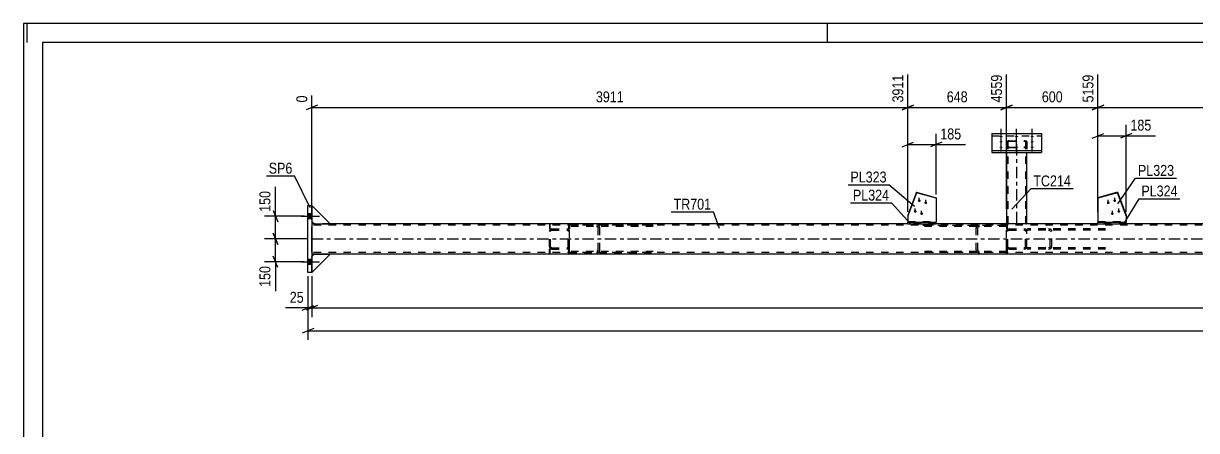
# Model space of a CAD drawing. Header units: millimetres. Extents: x -75 to 766, y -443 to 151.
# Drawn here: x -75.3 to 232.6, y 44.3 to 151.3 of the extents above; entities that cross this region are included whole.
import ezdxf

# ---------------------------------------------------------------- set-up
doc = ezdxf.new("R2010")
doc.units = ezdxf.units.MM
doc.linetypes.add('DXK_LINE_DOT2', pattern=[3.9198, 1.9599, -1.9599])
doc.linetypes.add('DXK_LINE_DOT3', pattern=[5.9187, 2.979, -0.9799, 0.9799, -0.9799])
doc.styles.add('Arial Narrow', font='ARIALN.TTF', dxfattribs={"height": 0.2})

# ---------------------------------------------------------------- blocks, each defined once
blk = doc.blocks.new('Unknown-761549991-1163')
at = {"color": 5, "linetype": 'Continuous'}
for p, q in [((765.73, 151.27), (-75.27, 151.27)), ((-75.27, 151.27), (-75.27, -442.73)), ((-74.27, 146.27), (-74.27, 151.27)), ((135.73, 146.27), (135.73, 151.27)), ((760.73, 146.27), (-70.27, 146.27)), ((-70.27, 146.27), (-70.27, -437.73))]:
    blk.add_line(p, q, dxfattribs=at)
blk = doc.blocks.new('Part-761549991-2992 - 2859')
at = {"color": 7, "linetype": 'DXK_LINE_DOT2'}
for p, q in [((68.05, 91.03), (68.05, 98.23)), ((90.04, 98.23), (68.05, 98.23)), ((90.04, 97.91), (68.05, 97.91)), ((75.45, 98.19), (75.11, 98.23)), ((75.11, 97.91), (75.28, 97.89)), ((75.52, 97.72), (75.55, 97.59)), ((75.55, 91.67), (75.55, 97.59)), ((75.93, 97.83), (75.93, 97.84)), ((75.99, 97.59), (75.93, 97.83)), ((75.99, 91.67), (75.99, 97.59)), ((90.04, 91.35), (68.05, 91.35)), ((68.05, 91.03), (90.04, 91.03)), ((75.28, 91.38), (75.11, 91.35)), ((75.11, 91.03), (75.45, 91.08)), ((75.55, 91.67), (75.52, 91.55)), ((75.93, 91.43), (75.99, 91.67))]:
    blk.add_line(p, q, dxfattribs=at)
for centre, radius, start, end in [((75.18, 97.5), 0.401, 32.4105, 75.4453), ((75.25, 97.41), 0.802, 32.4105, 75.4453), ((75.18, 91.77), 0.401, 284.5547, 327.5895), ((75.25, 91.86), 0.802, 284.5547, 327.5895)]:
    blk.add_arc(centre, radius, start, end, dxfattribs=at)
blk = doc.blocks.new('Part-761549991-2993 - 2859')
at = {"color": 7, "linetype": 'DXK_LINE_DOT2'}
for p, q in [((160.77, 98.23), (182.77, 98.23)), ((182.77, 97.91), (160.77, 97.91)), ((174.89, 97.83), (174.82, 97.59)), ((174.82, 91.67), (174.82, 97.59)), ((174.89, 97.84), (174.89, 97.83)), ((175.26, 97.59), (175.3, 97.72)), ((175.26, 91.67), (175.26, 97.59)), ((175.7, 98.23), (175.37, 98.19)), ((175.53, 97.89), (175.7, 97.91)), ((182.77, 91.03), (182.77, 98.23)), ((182.77, 91.35), (160.77, 91.35)), ((182.77, 91.03), (160.77, 91.03)), ((174.82, 91.67), (174.89, 91.43)), ((175.3, 91.55), (175.26, 91.67)), ((175.37, 91.08), (175.7, 91.03)), ((175.7, 91.35), (175.53, 91.38))]:
    blk.add_line(p, q, dxfattribs=at)
for centre, radius, start, end in [((175.57, 97.41), 0.802, 104.5547, 147.5896), ((175.63, 97.5), 0.401, 104.5547, 147.5896), ((175.57, 91.86), 0.802, 212.4104, 255.4453), ((175.63, 91.77), 0.401, 212.4104, 255.4453)]:
    blk.add_arc(centre, radius, start, end, dxfattribs=at)
blk = doc.blocks.new('Bolt-761549991-2865 - 2859')
at = {"linetype": 'Continuous'}
for points in [[(159.85, 105.03), (159.93, 105.03), (160, 105.01), (160.07, 104.97), (160.12, 104.92), (160.17, 104.87), (160.2, 104.8), (160.21, 104.73), (160.21, 104.66), (160.2, 104.59), (160.17, 104.53), (160.12, 104.47), (160.07, 104.42), (160, 104.39), (159.93, 104.37), (159.85, 104.36), (159.78, 104.37), (159.71, 104.39), (159.64, 104.42), (159.59, 104.47), (159.54, 104.53), (159.51, 104.59), (159.5, 104.66), (159.5, 104.73), (159.51, 104.8), (159.54, 104.87), (159.59, 104.92), (159.64, 104.97), (159.71, 105.01), (159.78, 105.03)], [(158.78, 102.2), (158.86, 102.19), (158.93, 102.17), (159, 102.14), (159.05, 102.09), (159.1, 102.03), (159.13, 101.97), (159.14, 101.9), (159.14, 101.83), (159.13, 101.76), (159.1, 101.69), (159.05, 101.64), (159, 101.59), (158.93, 101.55), (158.86, 101.53), (158.78, 101.52), (158.71, 101.53), (158.64, 101.55), (158.57, 101.59), (158.52, 101.64), (158.47, 101.69), (158.44, 101.76), (158.43, 101.83), (158.43, 101.9), (158.44, 101.97), (158.47, 102.03), (158.52, 102.09), (158.57, 102.14), (158.64, 102.17), (158.71, 102.19)], [(160.48, 101.64), (160.56, 101.63), (160.63, 101.61), (160.69, 101.57), (160.75, 101.52), (160.79, 101.47), (160.82, 101.4), (160.84, 101.33), (160.84, 101.26), (160.82, 101.19), (160.79, 101.13), (160.75, 101.07), (160.69, 101.02), (160.63, 100.99), (160.56, 100.97), (160.48, 100.96), (160.41, 100.97), (160.33, 100.99), (160.27, 101.02), (160.21, 101.07), (160.17, 101.13), (160.14, 101.19), (160.12, 101.26), (160.12, 101.33), (160.14, 101.4), (160.17, 101.47), (160.21, 101.52), (160.27, 101.57), (160.33, 101.61), (160.41, 101.63)], [(161.55, 104.47), (161.63, 104.46), (161.7, 104.44), (161.76, 104.4), (161.82, 104.36), (161.86, 104.3), (161.89, 104.24), (161.91, 104.17), (161.91, 104.1), (161.89, 104.03), (161.86, 103.96), (161.82, 103.9), (161.76, 103.86), (161.7, 103.82), (161.63, 103.8), (161.55, 103.79), (161.48, 103.8), (161.4, 103.82), (161.34, 103.86), (161.28, 103.9), (161.24, 103.96), (161.21, 104.03), (161.19, 104.1), (161.19, 104.17), (161.21, 104.24), (161.24, 104.3), (161.28, 104.36), (161.34, 104.4), (161.4, 104.44), (161.48, 104.46)]]:
    blk.add_hatch(color=1, dxfattribs=at).paths.add_polyline_path(points)
at = {"color": 1, "linetype": 'Continuous'}
for p, q in [((159.85, 104.42), (159.85, 105.45)), ((161.55, 103.86), (161.55, 104.88)), ((158.78, 101.59), (158.78, 102.61)), ((160.48, 101.02), (160.48, 102.05))]:
    blk.add_line(p, q, dxfattribs=at)
blk = doc.blocks.new('Bolt-761549991-2866 - 2859')
at = {"linetype": 'Continuous'}
for points in [[(211.16, 105.03), (211.24, 105.03), (211.31, 105.01), (211.38, 104.97), (211.43, 104.92), (211.48, 104.87), (211.51, 104.8), (211.52, 104.73), (211.52, 104.66), (211.51, 104.59), (211.48, 104.53), (211.43, 104.47), (211.38, 104.42), (211.31, 104.39), (211.24, 104.37), (211.16, 104.36), (211.09, 104.37), (211.02, 104.39), (210.95, 104.42), (210.9, 104.47), (210.85, 104.53), (210.82, 104.59), (210.81, 104.66), (210.81, 104.73), (210.82, 104.8), (210.85, 104.87), (210.9, 104.92), (210.95, 104.97), (211.02, 105.01), (211.09, 105.03)], [(209.47, 104.47), (209.54, 104.46), (209.61, 104.44), (209.68, 104.4), (209.74, 104.36), (209.78, 104.3), (209.81, 104.24), (209.83, 104.17), (209.83, 104.1), (209.81, 104.03), (209.78, 103.96), (209.74, 103.9), (209.68, 103.86), (209.61, 103.82), (209.54, 103.8), (209.47, 103.79), (209.39, 103.8), (209.32, 103.82), (209.26, 103.86), (209.2, 103.9), (209.16, 103.96), (209.13, 104.03), (209.11, 104.1), (209.11, 104.17), (209.13, 104.24), (209.16, 104.3), (209.2, 104.36), (209.26, 104.4), (209.32, 104.44), (209.39, 104.46)], [(210.54, 101.64), (210.61, 101.63), (210.68, 101.61), (210.75, 101.57), (210.8, 101.52), (210.85, 101.47), (210.88, 101.4), (210.9, 101.33), (210.9, 101.26), (210.88, 101.19), (210.85, 101.13), (210.8, 101.07), (210.75, 101.02), (210.68, 100.99), (210.61, 100.97), (210.54, 100.96), (210.46, 100.97), (210.39, 100.99), (210.33, 101.02), (210.27, 101.07), (210.23, 101.13), (210.19, 101.19), (210.18, 101.26), (210.18, 101.33), (210.19, 101.4), (210.23, 101.47), (210.27, 101.52), (210.33, 101.57), (210.39, 101.61), (210.46, 101.63)], [(212.23, 102.2), (212.31, 102.19), (212.38, 102.17), (212.45, 102.14), (212.5, 102.09), (212.55, 102.03), (212.58, 101.97), (212.59, 101.9), (212.59, 101.83), (212.58, 101.76), (212.55, 101.69), (212.5, 101.64), (212.45, 101.59), (212.38, 101.55), (212.31, 101.53), (212.23, 101.52), (212.16, 101.53), (212.09, 101.55), (212.02, 101.59), (211.97, 101.64), (211.92, 101.69), (211.89, 101.76), (211.88, 101.83), (211.88, 101.9), (211.89, 101.97), (211.92, 102.03), (211.97, 102.09), (212.02, 102.14), (212.09, 102.17), (212.16, 102.19)]]:
    blk.add_hatch(color=1, dxfattribs=at).paths.add_polyline_path(points)
at = {"color": 1, "linetype": 'Continuous'}
for p, q in [((209.47, 103.86), (209.47, 104.88)), ((211.16, 104.42), (211.16, 105.45)), ((210.54, 101.02), (210.54, 102.05)), ((212.23, 101.59), (212.23, 102.61))]:
    blk.add_line(p, q, dxfattribs=at)
blk = doc.blocks.new('Part-761549991-2995 - 2859')
at = {"color": 7, "linetype": 'DXK_LINE_DOT2'}
for p, q in [((188.31, 97.27), (188.05, 97.24)), ((188.05, 92.03), (188.05, 97.24)), ((188.05, 96.89), (188.14, 96.93)), ((188.14, 96.93), (188.31, 96.95)), ((208.73, 97.27), (188.31, 97.27)), ((208.73, 96.95), (188.31, 96.95)), ((194.13, 97.23), (193.8, 97.27)), ((193.8, 96.95), (193.96, 96.93)), ((194.2, 96.76), (194.24, 96.63)), ((194.24, 92.63), (194.24, 96.63)), ((194.67, 96.63), (194.61, 96.88)), ((194.67, 92.63), (194.67, 96.63)), ((188.14, 92.34), (188.05, 92.38)), ((194.24, 92.63), (194.2, 92.51)), ((194.61, 92.39), (194.67, 92.63)), ((188.05, 92.03), (188.31, 91.99)), ((188.31, 92.31), (188.14, 92.34)), ((208.73, 92.31), (188.31, 92.31)), ((208.73, 91.99), (188.31, 91.99)), ((193.96, 92.34), (193.8, 92.31)), ((193.8, 91.99), (194.13, 92.04))]:
    blk.add_line(p, q, dxfattribs=at)
for centre, radius, start, end in [((193.86, 96.54), 0.401, 32.4104, 75.4453), ((193.93, 96.45), 0.802, 32.4104, 75.4453), ((193.86, 92.73), 0.401, 284.5547, 327.5896), ((193.93, 92.82), 0.802, 284.5547, 327.5896)]:
    blk.add_arc(centre, radius, start, end, dxfattribs=at)
blk = doc.blocks.new('Part-761549991-2935 - 2859')
at = {"color": 2, "linetype": 'Continuous'}
for p, q in [((1.01, 98.63), (0.41, 98.63)), ((156.86, 98.63), (5.21, 98.63)), ((182.78, 98.63), (164.26, 98.63)), ((206.76, 98.63), (188.04, 98.63)), ((396.7, 98.63), (214.15, 98.63)), ((0.41, 91.43), (0.41, 97.83)), ((708.41, 90.63), (0.41, 90.63))]:
    blk.add_line(p, q, dxfattribs=at)
at = {"color": 7, "linetype": 'DXK_LINE_DOT2'}
for p, q in [((0.41, 98.63), (0.41, 97.83)), ((0.41, 98.63), (0.41, 98.4)), ((5.21, 98.63), (1.01, 98.63)), ((164.26, 98.63), (156.86, 98.63)), ((188.04, 98.63), (182.78, 98.63)), ((214.15, 98.63), (206.76, 98.63)), ((708.41, 98.23), (0.41, 98.23)), ((0.41, 91.13), (0.41, 91.43)), ((0.41, 91.43), (0.41, 90.63)), ((708.41, 91.03), (0.41, 91.03))]:
    blk.add_line(p, q, dxfattribs=at)
at = {"color": 7, "linetype": 'DXK_LINE_DOT3'}
blk.add_line((0.41, 94.63), (708.41, 94.63), dxfattribs=at)
blk = doc.blocks.new('Bolt-761549991-2874 - 2859')
at = {"linetype": 'Continuous'}
for points in [[(0.41, 99.97), (0.41, 101.29), (-0.59, 101.29), (-0.59, 99.97)], [(0.41, 99.97), (0.41, 101.29), (-0.59, 101.29), (-0.59, 99.97)], [(0.41, 87.97), (0.41, 89.29), (-0.59, 89.29), (-0.59, 87.97)], [(0.41, 87.97), (0.41, 89.29), (-0.59, 89.29), (-0.59, 87.97)]]:
    blk.add_hatch(color=1, dxfattribs=at).paths.add_polyline_path(points)
at = {"color": 1, "linetype": 'Continuous'}
for p, q in [((-2.35, 100.63), (2.41, 100.63)), ((-2.35, 100.63), (2.41, 100.63)), ((-0.59, 101.29), (0.41, 101.29)), ((-0.59, 101.29), (0.41, 101.29)), ((-0.59, 99.97), (0.41, 99.97)), ((-0.59, 99.97), (0.41, 99.97)), ((-0.59, 89.29), (0.41, 89.29)), ((-0.59, 89.29), (0.41, 89.29)), ((-2.35, 88.63), (2.41, 88.63)), ((-2.35, 88.63), (2.41, 88.63)), ((-0.59, 87.97), (0.41, 87.97)), ((-0.59, 87.97), (0.41, 87.97))]:
    blk.add_line(p, q, dxfattribs=at)
blk = doc.blocks.new('Bolt-761549991-2877 - 2859')
at = {"linetype": 'Continuous'}
for points in [[(181.31, 121.39), (181.22, 121.39), (181.13, 121.4), (181.05, 121.41), (180.98, 121.44), (180.93, 121.46), (180.89, 121.49), (180.87, 121.52), (180.87, 121.55), (180.89, 121.58), (180.93, 121.61), (180.98, 121.64), (181.05, 121.66), (181.13, 121.67), (181.22, 121.68), (181.31, 121.69), (181.4, 121.68), (181.49, 121.67), (181.57, 121.66), (181.63, 121.64), (181.69, 121.61), (181.73, 121.58), (181.75, 121.55), (181.75, 121.52), (181.73, 121.49), (181.69, 121.46), (181.63, 121.44), (181.57, 121.41), (181.49, 121.4), (181.4, 121.39)], [(181.31, 119.98), (181.22, 119.99), (181.13, 120), (181.05, 120.01), (180.98, 120.03), (180.93, 120.06), (180.89, 120.09), (180.87, 120.12), (180.87, 120.15), (180.89, 120.18), (180.93, 120.21), (180.98, 120.23), (181.05, 120.26), (181.13, 120.27), (181.22, 120.28), (181.31, 120.28), (181.4, 120.28), (181.49, 120.27), (181.57, 120.26), (181.63, 120.23), (181.69, 120.21), (181.73, 120.18), (181.75, 120.15), (181.75, 120.12), (181.73, 120.09), (181.69, 120.06), (181.63, 120.03), (181.57, 120.01), (181.49, 120), (181.4, 119.99)], [(185.41, 121.39), (185.32, 121.39), (185.23, 121.4), (185.15, 121.41), (185.08, 121.44), (185.03, 121.46), (184.99, 121.49), (184.97, 121.52), (184.97, 121.55), (184.99, 121.58), (185.03, 121.61), (185.08, 121.64), (185.15, 121.66), (185.23, 121.67), (185.32, 121.68), (185.41, 121.69), (185.5, 121.68), (185.59, 121.67), (185.67, 121.66), (185.73, 121.64), (185.79, 121.61), (185.83, 121.58), (185.85, 121.55), (185.85, 121.52), (185.83, 121.49), (185.79, 121.46), (185.73, 121.44), (185.67, 121.41), (185.59, 121.4), (185.5, 121.39)], [(189.51, 121.39), (189.42, 121.39), (189.33, 121.4), (189.25, 121.41), (189.18, 121.44), (189.13, 121.46), (189.09, 121.49), (189.07, 121.52), (189.07, 121.55), (189.09, 121.58), (189.13, 121.61), (189.18, 121.64), (189.25, 121.66), (189.33, 121.67), (189.42, 121.68), (189.51, 121.69), (189.6, 121.68), (189.69, 121.67), (189.77, 121.66), (189.83, 121.64), (189.89, 121.61), (189.93, 121.58), (189.95, 121.55), (189.95, 121.52), (189.93, 121.49), (189.89, 121.46), (189.83, 121.44), (189.77, 121.41), (189.69, 121.4), (189.6, 121.39)], [(189.51, 119.98), (189.42, 119.99), (189.33, 120), (189.25, 120.01), (189.18, 120.03), (189.13, 120.06), (189.09, 120.09), (189.07, 120.12), (189.07, 120.15), (189.09, 120.18), (189.13, 120.21), (189.18, 120.23), (189.25, 120.26), (189.33, 120.27), (189.42, 120.28), (189.51, 120.28), (189.6, 120.28), (189.69, 120.27), (189.77, 120.26), (189.83, 120.23), (189.89, 120.21), (189.93, 120.18), (189.95, 120.15), (189.95, 120.12), (189.93, 120.09), (189.89, 120.06), (189.83, 120.03), (189.77, 120.01), (189.69, 120), (189.6, 119.99)], [(181.31, 118.58), (181.22, 118.58), (181.13, 118.59), (181.05, 118.61), (180.98, 118.63), (180.93, 118.66), (180.89, 118.69), (180.87, 118.72), (180.87, 118.75), (180.89, 118.78), (180.93, 118.81), (180.98, 118.83), (181.05, 118.85), (181.13, 118.87), (181.22, 118.88), (181.31, 118.88), (181.4, 118.88), (181.49, 118.87), (181.57, 118.85), (181.63, 118.83), (181.69, 118.81), (181.73, 118.78), (181.75, 118.75), (181.75, 118.72), (181.73, 118.69), (181.69, 118.66), (181.63, 118.63), (181.57, 118.61), (181.49, 118.59), (181.4, 118.58)], [(185.41, 118.58), (185.32, 118.58), (185.23, 118.59), (185.15, 118.61), (185.08, 118.63), (185.03, 118.66), (184.99, 118.69), (184.97, 118.72), (184.97, 118.75), (184.99, 118.78), (185.03, 118.81), (185.08, 118.83), (185.15, 118.85), (185.23, 118.87), (185.32, 118.88), (185.41, 118.88), (185.5, 118.88), (185.59, 118.87), (185.67, 118.85), (185.73, 118.83), (185.79, 118.81), (185.83, 118.78), (185.85, 118.75), (185.85, 118.72), (185.83, 118.69), (185.79, 118.66), (185.73, 118.63), (185.67, 118.61), (185.59, 118.59), (185.5, 118.58)], [(189.51, 118.58), (189.42, 118.58), (189.33, 118.59), (189.25, 118.61), (189.18, 118.63), (189.13, 118.66), (189.09, 118.69), (189.07, 118.72), (189.07, 118.75), (189.09, 118.78), (189.13, 118.81), (189.18, 118.83), (189.25, 118.85), (189.33, 118.87), (189.42, 118.88), (189.51, 118.88), (189.6, 118.88), (189.69, 118.87), (189.77, 118.85), (189.83, 118.83), (189.89, 118.81), (189.93, 118.78), (189.95, 118.75), (189.95, 118.72), (189.93, 118.69), (189.89, 118.66), (189.83, 118.63), (189.77, 118.61), (189.69, 118.59), (189.6, 118.58)]]:
    blk.add_hatch(color=1, dxfattribs=at).paths.add_polyline_path(points)
at = {"color": 1, "linetype": 'Continuous'}
for p, q in [((181.31, 120.45), (181.31, 123.57)), ((185.41, 120.45), (185.41, 123.57)), ((189.51, 120.45), (189.51, 123.57)), ((181.31, 119.04), (181.31, 122.16)), ((181.31, 117.64), (181.31, 120.76)), ((185.41, 117.64), (185.41, 120.76)), ((189.51, 119.04), (189.51, 122.16)), ((189.51, 117.64), (189.51, 120.76))]:
    blk.add_line(p, q, dxfattribs=at)
blk = doc.blocks.new('Part-761549991-2942 - 2859')
at = {"color": 2, "linetype": 'Continuous'}
for p, q in [((1.01, 90.6), (0.41, 90)), ((5.21, 90.6), (0.41, 85.8)), ((1.01, 90.6), (5.21, 90.6)), ((0.41, 85.8), (0.41, 85.83))]:
    blk.add_line(p, q, dxfattribs=at)
at = {"color": 7, "linetype": 'DXK_LINE_DOT2'}
blk.add_line((0.41, 90), (0.41, 85.83), dxfattribs=at)
blk = doc.blocks.new('Part-761549991-2963 - 2859')
at = {"color": 7, "linetype": 'DXK_LINE_DOT2'}
for p, q in [((182.82, 120.3), (182.77, 120.22)), ((182.77, 120.22), (182.77, 117.31)), ((182.96, 120.37), (182.82, 120.3)), ((183.16, 120.42), (182.96, 120.37)), ((183.09, 120.22), (183.11, 120.26)), ((183.09, 120.22), (183.09, 98.63)), ((183.11, 120.26), (183.18, 120.29)), ((183.41, 120.44), (183.16, 120.42)), ((183.18, 120.29), (183.29, 120.32)), ((183.29, 120.32), (183.41, 120.33)), ((183.41, 120.44), (187.41, 120.44)), ((183.41, 120.33), (187.41, 120.33)), ((187.65, 120.42), (187.41, 120.44)), ((187.41, 120.33), (187.53, 120.32)), ((187.53, 120.32), (187.63, 120.29)), ((187.63, 120.29), (187.7, 120.26)), ((187.86, 120.37), (187.65, 120.42)), ((187.7, 120.26), (187.73, 120.22)), ((187.73, 120.22), (187.73, 98.63)), ((188, 120.3), (187.86, 120.37)), ((188.05, 120.22), (188, 120.3)), ((188.05, 120.22), (188.05, 117.31)), ((182.77, 118.85), (182.82, 118.76)), ((182.82, 118.76), (182.96, 118.69)), ((182.96, 118.69), (183.16, 118.65)), ((183.11, 118.81), (183.09, 118.85)), ((183.18, 118.77), (183.11, 118.81)), ((183.16, 118.65), (183.41, 118.63)), ((183.29, 118.75), (183.18, 118.77)), ((183.41, 118.74), (183.29, 118.75)), ((183.41, 118.74), (187.41, 118.74)), ((183.41, 118.63), (187.41, 118.63)), ((187.53, 118.75), (187.41, 118.74)), ((187.41, 118.63), (187.65, 118.65)), ((187.63, 118.77), (187.53, 118.75)), ((187.7, 118.81), (187.63, 118.77)), ((187.65, 118.65), (187.86, 118.69)), ((187.73, 118.85), (187.7, 118.81)), ((187.86, 118.69), (188, 118.76)), ((188, 118.76), (188.05, 118.85)), ((182.78, 98.63), (182.77, 98.63)), ((182.77, 98.63), (182.78, 98.63)), ((187.7, 98.63), (187.73, 98.63)), ((188.04, 98.63), (188.05, 98.63)), ((188.05, 98.63), (188.04, 98.63))]:
    blk.add_line(p, q, dxfattribs=at)
at = {"color": 2, "linetype": 'Continuous'}
for p, q in [((182.77, 117.31), (182.77, 98.63)), ((188.05, 98.63), (188.05, 117.31)), ((188, 98.63), (182.78, 98.63)), ((188.04, 98.63), (188, 98.63))]:
    blk.add_line(p, q, dxfattribs=at)
at = {"color": 7, "linetype": 'DXK_LINE_DOT3'}
blk.add_line((185.41, 119.53), (185.41, 98.63), dxfattribs=at)
blk = doc.blocks.new('Part-761549991-2906 - 2859')
at = {"color": 7, "linetype": 'DXK_LINE_DOT2'}
for p, q in [((68.05, 91.99), (67.81, 91.99)), ((67.81, 91.99), (67.81, 90.79)), ((67.81, 91.99), (67.81, 90.79)), ((68.05, 90.79), (67.81, 90.79)), ((68.05, 90.79), (68.05, 91.99)), ((68.05, 90.79), (68.05, 91.99))]:
    blk.add_line(p, q, dxfattribs=at)
blk = doc.blocks.new('Part-761549991-2907 - 2859')
at = {"color": 7, "linetype": 'DXK_LINE_DOT2'}
for p, q in [((68.05, 98.47), (67.81, 98.47)), ((67.81, 98.47), (67.81, 97.27)), ((67.81, 98.47), (67.81, 97.27)), ((67.81, 97.27), (68.05, 97.27)), ((68.05, 98.47), (68.05, 97.27)), ((68.05, 97.27), (68.05, 98.47))]:
    blk.add_line(p, q, dxfattribs=at)
blk = doc.blocks.new('Part-761549991-2910 - 2859')
at = {"color": 2, "linetype": 'Continuous'}
for p, q in [((206.76, 98.63), (206.76, 99.03)), ((206.76, 99.03), (214.15, 99.03)), ((206.76, 98.63), (214.15, 98.63)), ((214.15, 98.63), (214.15, 99.03))]:
    blk.add_line(p, q, dxfattribs=at)
blk = doc.blocks.new('Part-761549991-2923 - 2859')
at = {"color": 2, "linetype": 'Continuous'}
for p, q in [((5.21, 98.63), (0.41, 103.43)), ((0.41, 99.23), (1.01, 98.63)), ((1.01, 98.63), (5.21, 98.63))]:
    blk.add_line(p, q, dxfattribs=at)
at = {"color": 7, "linetype": 'DXK_LINE_DOT2'}
blk.add_line((0.41, 103.43), (0.41, 99.23), dxfattribs=at)
blk = doc.blocks.new('Part-761549991-2926 - 2859')
at = {"color": 7, "linetype": 'DXK_LINE_DOT2'}
for p, q in [((5.21, 98.63), (0.41, 103.43)), ((0.41, 103.43), (0.41, 99.23)), ((0.41, 99.23), (1.01, 98.63)), ((1.01, 98.63), (5.21, 98.63))]:
    blk.add_line(p, q, dxfattribs=at)
blk = doc.blocks.new('Part-761549991-2939 - 2859')
at = {"color": 7, "linetype": 'DXK_LINE_DOT2'}
for p, q in [((0.41, 90), (1.01, 90.6)), ((5.21, 90.6), (0.41, 85.8)), ((0.41, 85.8), (0.41, 90)), ((1.01, 90.6), (5.21, 90.6))]:
    blk.add_line(p, q, dxfattribs=at)
blk = doc.blocks.new('Part-761549991-3009 - 2859')
at = {"color": 2, "linetype": 'Continuous'}
for p, q in [((178.91, 122.36), (191.91, 122.36)), ((178.91, 122.36), (178.91, 117.31)), ((191.91, 122.36), (191.91, 117.31)), ((178.91, 117.91), (191.91, 117.91)), ((178.91, 117.31), (191.91, 117.31))]:
    blk.add_line(p, q, dxfattribs=at)
at = {"color": 7, "linetype": 'DXK_LINE_DOT2'}
blk.add_line((178.91, 121.76), (191.91, 121.76), dxfattribs=at)
blk = doc.blocks.new('Part-761549991-2945 - 2859')
at = {"color": 7, "linetype": 'DXK_LINE_DOT2'}
for p, q in [((0.41, 90), (1.01, 90.6)), ((5.21, 90.6), (0.41, 85.8)), ((0.41, 85.8), (0.41, 90)), ((1.01, 90.6), (5.21, 90.6))]:
    blk.add_line(p, q, dxfattribs=at)
blk = doc.blocks.new('Part-761549991-2948 - 2859')
at = {"color": 7, "linetype": 'DXK_LINE_DOT2'}
for p, q in [((5.21, 98.63), (0.41, 103.43)), ((0.41, 103.43), (0.41, 99.23)), ((0.41, 99.23), (1.01, 98.63)), ((1.01, 98.63), (5.21, 98.63))]:
    blk.add_line(p, q, dxfattribs=at)
blk = doc.blocks.new('Part-761549991-2975 - 2859')
at = {"color": 2, "linetype": 'Continuous'}
for p, q in [((-0.59, 85.83), (-0.59, 103.43)), ((-0.59, 103.43), (0.41, 103.43)), ((0.41, 103.43), (0.41, 85.83)), ((0.41, 85.83), (-0.59, 85.83))]:
    blk.add_line(p, q, dxfattribs=at)
at = {"color": 7, "linetype": 'DXK_LINE_DOT2'}
for p, q in [((-0.59, 103.43), (0.41, 103.43)), ((0.41, 85.83), (-0.59, 85.83))]:
    blk.add_line(p, q, dxfattribs=at)
blk = doc.blocks.new('Part-761549991-2982 - 2859')
at = {"color": 7, "linetype": 'DXK_LINE_DOT2'}
for p, q in [((62.82, 96.88), (62.77, 96.63)), ((62.77, 92.63), (62.77, 96.63)), ((63.09, 96.63), (63.11, 96.76)), ((63.09, 92.63), (63.09, 96.63)), ((63.41, 97.27), (63.16, 97.23)), ((63.29, 96.93), (63.41, 96.95)), ((63.41, 97.27), (67.41, 97.27)), ((63.41, 96.95), (67.41, 96.95)), ((67.65, 97.23), (67.41, 97.27)), ((67.41, 96.95), (67.53, 96.93)), ((67.7, 96.76), (67.73, 96.63)), ((67.73, 92.63), (67.73, 96.63)), ((68.05, 96.63), (68, 96.88)), ((68.05, 92.63), (68.05, 96.63)), ((62.77, 92.63), (62.82, 92.39)), ((63.11, 92.51), (63.09, 92.63)), ((67.73, 92.63), (67.7, 92.51)), ((68, 92.39), (68.05, 92.63)), ((63.16, 92.04), (63.41, 91.99)), ((63.41, 92.31), (63.29, 92.34)), ((63.41, 92.31), (67.41, 92.31)), ((63.41, 91.99), (67.41, 91.99)), ((67.53, 92.34), (67.41, 92.31)), ((67.41, 91.99), (67.65, 92.04))]:
    blk.add_line(p, q, dxfattribs=at)
for centre, radius, start, end in [((63.41, 96.63), 0.64, 112.5, 157.5), ((63.41, 96.63), 0.32, 112.5, 157.5), ((67.41, 96.63), 0.32, 22.5, 67.5), ((67.41, 96.63), 0.64, 22.5, 67.5), ((63.41, 92.63), 0.64, 202.5, 247.5), ((63.41, 92.63), 0.32, 202.5, 247.5), ((67.41, 92.63), 0.32, 292.5, 337.5), ((67.41, 92.63), 0.64, 292.5, 337.5)]:
    blk.add_arc(centre, radius, start, end, dxfattribs=at)
blk = doc.blocks.new('Part-761549991-3010 - 2859')
at = {"color": 7, "linetype": 'DXK_LINE_DOT2'}
for p, q in [((182.82, 96.88), (182.77, 96.63)), ((182.77, 92.63), (182.77, 96.63)), ((183.09, 96.63), (183.11, 96.76)), ((183.09, 92.63), (183.09, 96.63)), ((183.41, 97.27), (183.16, 97.23)), ((183.29, 96.93), (183.41, 96.95)), ((183.41, 97.27), (187.41, 97.27)), ((183.41, 96.95), (187.41, 96.95)), ((187.65, 97.23), (187.41, 97.27)), ((187.41, 96.95), (187.53, 96.93)), ((187.7, 96.76), (187.73, 96.63)), ((187.73, 92.63), (187.73, 96.63)), ((188.05, 96.63), (188, 96.88)), ((188.05, 92.63), (188.05, 96.63)), ((182.77, 92.63), (182.82, 92.39)), ((183.11, 92.51), (183.09, 92.63)), ((187.73, 92.63), (187.7, 92.51)), ((188, 92.39), (188.05, 92.63)), ((183.16, 92.04), (183.41, 91.99)), ((183.41, 92.31), (183.29, 92.34)), ((183.41, 92.31), (187.41, 92.31)), ((183.41, 91.99), (187.41, 91.99)), ((187.53, 92.34), (187.41, 92.31)), ((187.41, 91.99), (187.65, 92.04))]:
    blk.add_line(p, q, dxfattribs=at)
for centre, radius, start, end in [((183.41, 96.63), 0.64, 112.5, 157.5), ((183.41, 96.63), 0.32, 112.5, 157.5), ((187.41, 96.63), 0.32, 22.5, 67.5), ((187.41, 96.63), 0.64, 22.5, 67.5), ((183.41, 92.63), 0.64, 202.5, 247.5), ((183.41, 92.63), 0.32, 202.5, 247.5), ((187.41, 92.63), 0.32, 292.5, 337.5), ((187.41, 92.63), 0.64, 292.5, 337.5)]:
    blk.add_arc(centre, radius, start, end, dxfattribs=at)
blk = doc.blocks.new('Part-761549991-3017 - 2859')
at = {"color": 2, "linetype": 'Continuous'}
for p, q in [((159.14, 106.89), (156.86, 100.87)), ((159.14, 106.73), (156.86, 100.71)), ((159.14, 106.73), (159.14, 106.89)), ((159.14, 106.89), (164.26, 105.48)), ((164.26, 105.32), (159.14, 106.73)), ((164.26, 105.48), (164.26, 99.03)), ((156.86, 100.87), (156.86, 99.03))]:
    blk.add_line(p, q, dxfattribs=at)
at = {"color": 7, "linetype": 'DXK_LINE_DOT2'}
for p, q in [((156.86, 99.18), (164.26, 99.18)), ((156.86, 99.03), (156.86, 99.01)), ((156.86, 99.01), (156.86, 99.03)), ((156.86, 99.01), (164.26, 99.01)), ((164.26, 99.01), (164.26, 99.03)), ((164.26, 99.03), (164.26, 99.01))]:
    blk.add_line(p, q, dxfattribs=at)
blk = doc.blocks.new('Part-761549991-3020 - 2859')
at = {"color": 2, "linetype": 'Continuous'}
for p, q in [((156.86, 98.63), (156.86, 99.03)), ((156.86, 99.03), (164.26, 99.03)), ((156.86, 98.63), (164.26, 98.63)), ((164.26, 98.63), (164.26, 99.03))]:
    blk.add_line(p, q, dxfattribs=at)
blk = doc.blocks.new('Part-761549991-3037 - 2859')
at = {"color": 2, "linetype": 'Continuous'}
for p, q in [((211.88, 106.89), (206.76, 105.48)), ((211.88, 106.73), (206.76, 105.32)), ((206.76, 105.48), (206.76, 99.03)), ((211.88, 106.73), (211.88, 106.89)), ((211.88, 106.89), (214.15, 100.87)), ((214.15, 100.71), (211.88, 106.73)), ((214.15, 100.87), (214.15, 99.03))]:
    blk.add_line(p, q, dxfattribs=at)
at = {"color": 7, "linetype": 'DXK_LINE_DOT2'}
for p, q in [((206.76, 99.18), (214.15, 99.18)), ((206.76, 99.03), (206.76, 99.01)), ((206.76, 99.01), (206.76, 99.03)), ((206.76, 99.01), (214.15, 99.01)), ((214.15, 99.01), (214.15, 99.03)), ((214.15, 99.03), (214.15, 99.01))]:
    blk.add_line(p, q, dxfattribs=at)
blk = doc.blocks.new('Part-761549991-3040 - 2859')
at = {"color": 7, "linetype": 'DXK_LINE_DOT2'}
for p, q in [((63.01, 98.47), (62.77, 98.47)), ((62.77, 98.47), (62.77, 97.27)), ((62.77, 98.47), (62.77, 97.27)), ((62.77, 97.27), (63.01, 97.27)), ((63.01, 97.27), (63.01, 98.47)), ((63.01, 97.27), (63.01, 98.47))]:
    blk.add_line(p, q, dxfattribs=at)
blk = doc.blocks.new('Part-761549991-3041 - 2859')
at = {"color": 7, "linetype": 'DXK_LINE_DOT2'}
for p, q in [((63.01, 91.99), (62.77, 91.99)), ((62.77, 90.79), (62.77, 91.99)), ((62.77, 91.99), (62.77, 90.79)), ((62.77, 90.79), (63.01, 90.79)), ((63.01, 90.79), (63.01, 91.99)), ((63.01, 90.79), (63.01, 91.99))]:
    blk.add_line(p, q, dxfattribs=at)
blk = doc.blocks.new('Part-761549991-3052 - 2859')
at = {"color": 7, "linetype": 'DXK_LINE_DOT2'}
for p, q in [((183.01, 98.47), (182.77, 98.47)), ((182.77, 98.47), (182.77, 97.27)), ((182.77, 98.47), (182.77, 97.27)), ((182.77, 97.27), (183.01, 97.27)), ((183.01, 97.27), (183.01, 98.47)), ((183.01, 97.27), (183.01, 98.47))]:
    blk.add_line(p, q, dxfattribs=at)
blk = doc.blocks.new('Part-761549991-6334 - 2859')
at = {"color": 7, "linetype": 'DXK_LINE_DOT2'}
for p, q in [((183.01, 91.99), (182.77, 91.99)), ((182.77, 90.79), (182.77, 91.99)), ((182.77, 91.99), (182.77, 90.79)), ((182.77, 90.79), (183.01, 90.79)), ((183.01, 90.79), (183.01, 91.99)), ((183.01, 90.79), (183.01, 91.99))]:
    blk.add_line(p, q, dxfattribs=at)
blk = doc.blocks.new('StraightDimension-761549991-12167 - 2859')
at = {"color": 7, "linetype": 'Continuous'}
for p, q in [((156.86, 101.79), (156.86, 137.81)), ((182.77, 102.53), (182.77, 137.81)), ((158.36, 129.8), (155.36, 128.6)), ((181.27, 128.6), (184.27, 129.8)), ((156.86, 129.2), (182.77, 129.2))]:
    blk.add_line(p, q, dxfattribs=at)
at = {"color": 0, "linetype": 'Continuous'}
blk.add_wipeout([(182.17, 138.41), (177.97, 138.41), (177.97, 129.9), (182.17, 129.9)], dxfattribs=at)
at = {"color": 0}
blk.add_wipeout([(173.16, 129.95), (173.16, 134.15), (166.47, 134.15), (166.47, 129.95)], dxfattribs=at)
at = {"color": 3, "linetype": 'Continuous', "style": 'Arial Narrow'}
blk.add_text('4559', height=2.863, rotation=90.0002, dxfattribs=at).set_placement((181.57, 130.5))
at = {"color": 3, "style": 'Arial Narrow'}
blk.add_text('648', height=2.863, dxfattribs=at).set_placement((167.07, 130.55))
blk = doc.blocks.new('StraightDimension-761549991-3193 - 2859')
at = {"color": 7, "linetype": 'Continuous'}
for p, q in [((-9.72, 96.13), (-8.52, 93.13)), ((-0.59, 94.63), (-11.97, 94.63)), ((-9.12, 88.63), (-9.12, 94.63)), ((-8.52, 87.13), (-9.72, 90.13)), ((-1.59, 88.63), (-11.97, 88.63))]:
    blk.add_line(p, q, dxfattribs=at)
at = {"color": 0}
blk.add_wipeout([(-9.87, 88.11), (-14.07, 88.11), (-14.07, 81.43), (-9.87, 81.43)], dxfattribs=at)
at = {"color": 7, "linetype": 'Continuous'}
blk.add_line((-9.12, 88.63), (-9.12, 80.9), dxfattribs=at)
blk.add_line((-9.12, 88.63), (-9.12, 80.9), dxfattribs=at)
at = {"color": 3, "style": 'Arial Narrow'}
blk.add_text('150', height=2.863, rotation=90.0002, dxfattribs=at).set_placement((-10.47, 82.03))
blk = doc.blocks.new('StraightDimension-761549991-3181 - 2859')
at = {"color": 7, "linetype": 'Continuous'}
for p, q in [((-9.72, 102.13), (-8.52, 99.13)), ((-1.59, 100.63), (-11.97, 100.63)), ((-9.12, 94.63), (-9.12, 100.63)), ((-8.52, 93.13), (-9.72, 96.13)), ((-0.59, 94.63), (-11.97, 94.63))]:
    blk.add_line(p, q, dxfattribs=at)
at = {"color": 0}
blk.add_wipeout([(-9.87, 107.84), (-14.07, 107.84), (-14.07, 101.16), (-9.87, 101.16)], dxfattribs=at)
at = {"color": 7, "linetype": 'Continuous'}
blk.add_line((-9.12, 100.63), (-9.12, 108.37), dxfattribs=at)
blk.add_line((-9.12, 100.63), (-9.12, 108.37), dxfattribs=at)
at = {"color": 3, "style": 'Arial Narrow'}
blk.add_text('150', height=2.863, rotation=90.0002, dxfattribs=at).set_placement((-10.47, 101.76))
blk = doc.blocks.new('StraightDimension-761549991-3206 - 2859')
at = {"color": 7, "linetype": 'Continuous'}
for p, q in [((-0.59, 84.83), (-0.59, 68.1)), ((0.91, 71.1), (-2.09, 69.9)), ((-0.59, 70.5), (709.41, 70.5))]:
    blk.add_line(p, q, dxfattribs=at)
blk = doc.blocks.new('StraightDimension-761549991-11757 - 2859')
at = {"color": 7, "linetype": 'Continuous'}
for p, q in [((0.41, 84.83), (0.41, 74.12)), ((1.91, 77.12), (-1.09, 75.92)), ((0.41, 76.52), (708.41, 76.52))]:
    blk.add_line(p, q, dxfattribs=at)
blk = doc.blocks.new('StraightDimension-761549991-11758 - 2859')
at = {"color": 7, "linetype": 'Continuous'}
for p, q in [((-0.59, 84.83), (-0.59, 74.12)), ((0.41, 84.83), (0.41, 74.12)), ((-2.09, 75.92), (0.91, 77.12)), ((1.91, 77.12), (-1.09, 75.92)), ((-0.59, 76.52), (0.41, 76.52))]:
    blk.add_line(p, q, dxfattribs=at)
at = {"color": 0}
blk.add_wipeout([(-1.12, 77.27), (-1.12, 81.47), (-5.97, 81.47), (-5.97, 77.27)], dxfattribs=at)
at = {"color": 7, "linetype": 'Continuous'}
blk.add_line((-0.59, 76.52), (-6.5, 76.52), dxfattribs=at)
blk.add_line((-0.59, 76.52), (-6.5, 76.52), dxfattribs=at)
at = {"color": 3, "style": 'Arial Narrow'}
blk.add_text('25', height=2.863, dxfattribs=at).set_placement((-5.37, 77.87))
blk = doc.blocks.new('StraightDimension-761549991-12165 - 2859')
at = {"color": 7, "linetype": 'Continuous'}
for p, q in [((206.76, 101.79), (206.76, 137.81)), ((396.7, 100.95), (396.7, 137.81)), ((208.26, 129.8), (205.26, 128.6)), ((395.2, 128.6), (398.2, 129.8)), ((206.76, 129.2), (396.7, 129.2))]:
    blk.add_line(p, q, dxfattribs=at)
at = {"color": 0, "linetype": 'Continuous'}
blk.add_wipeout([(396.1, 138.41), (391.9, 138.41), (391.9, 129.9), (396.1, 129.9)], dxfattribs=at)
at = {"color": 0}
blk.add_wipeout([(305.99, 129.95), (305.99, 134.15), (297.47, 134.15), (297.47, 129.95)], dxfattribs=at)
at = {"color": 3, "linetype": 'Continuous', "style": 'Arial Narrow'}
blk.add_text('9907', height=2.863, rotation=90.0002, dxfattribs=at).set_placement((395.5, 130.5))
at = {"color": 3, "style": 'Arial Narrow'}
blk.add_text('4749', height=2.863, dxfattribs=at).set_placement((298.07, 130.55))
blk = doc.blocks.new('StraightDimension-761549991-12166 - 2859')
at = {"color": 7, "linetype": 'Continuous'}
for p, q in [((182.77, 102.53), (182.77, 137.81)), ((206.76, 101.79), (206.76, 137.81)), ((184.27, 129.8), (181.27, 128.6)), ((205.26, 128.6), (208.26, 129.8)), ((182.77, 129.2), (206.76, 129.2))]:
    blk.add_line(p, q, dxfattribs=at)
at = {"color": 0, "linetype": 'Continuous'}
blk.add_wipeout([(206.16, 138.41), (201.96, 138.41), (201.96, 129.9), (206.16, 129.9)], dxfattribs=at)
at = {"color": 0}
blk.add_wipeout([(198.11, 129.95), (198.11, 134.15), (191.42, 134.15), (191.42, 129.95)], dxfattribs=at)
at = {"color": 3, "linetype": 'Continuous', "style": 'Arial Narrow'}
blk.add_text('5159', height=2.863, rotation=90.0002, dxfattribs=at).set_placement((205.56, 130.5))
at = {"color": 3, "style": 'Arial Narrow'}
blk.add_text('600', height=2.863, dxfattribs=at).set_placement((192.02, 130.55))
blk = doc.blocks.new('StraightDimension-761549991-12168 - 2859')
at = {"color": 7, "linetype": 'Continuous'}
for p, q in [((156.86, 101.79), (156.86, 137.81)), ((1.91, 129.8), (-1.09, 128.6)), ((0.41, 99.63), (0.41, 132.33)), ((155.36, 128.6), (158.36, 129.8)), ((0.41, 129.2), (156.86, 129.2))]:
    blk.add_line(p, q, dxfattribs=at)
at = {"color": 0, "linetype": 'Continuous'}
for points in [[(156.26, 138.41), (152.06, 138.41), (152.06, 129.9), (156.26, 129.9)], [(-0.19, 132.93), (-4.39, 132.93), (-4.39, 129.9), (-0.19, 129.9)]]:
    blk.add_wipeout(points, dxfattribs=at)
at = {"color": 0}
blk.add_wipeout([(82.89, 129.95), (82.89, 134.15), (74.38, 134.15), (74.38, 129.95)], dxfattribs=at)
at = {"color": 3, "linetype": 'Continuous', "style": 'Arial Narrow'}
for s, height, p in [('3911', 2.863, (155.66, 130.5)), ('0', 2.86, (-0.79, 130.5))]:
    blk.add_text(s, height=height, rotation=90.0002, dxfattribs=at).set_placement(p)
at = {"color": 3, "style": 'Arial Narrow'}
blk.add_text('3911', height=2.863, dxfattribs=at).set_placement((74.98, 130.55))
blk = doc.blocks.new('StraightDimension-761549991-13826 - 2859')
at = {"color": 7, "linetype": 'Continuous'}
for p, q in [((156.86, 101.79), (156.86, 122.29)), ((164.26, 106.32), (164.26, 122.29)), ((155.36, 118.84), (158.36, 120.04)), ((156.86, 119.44), (164.26, 119.44)), ((165.76, 120.04), (162.76, 118.84))]:
    blk.add_line(p, q, dxfattribs=at)
at = {"color": 0}
blk.add_wipeout([(171.47, 120.19), (171.47, 124.39), (164.78, 124.39), (164.78, 120.19)], dxfattribs=at)
at = {"color": 7, "linetype": 'Continuous'}
blk.add_line((164.26, 119.44), (171.99, 119.44), dxfattribs=at)
blk.add_line((164.26, 119.44), (171.99, 119.44), dxfattribs=at)
at = {"color": 3, "style": 'Arial Narrow'}
blk.add_text('185', height=2.863, dxfattribs=at).set_placement((165.38, 120.79))
blk = doc.blocks.new('StraightDimension-761549991-13832 - 2859')
at = {"color": 7, "linetype": 'Continuous'}
for p, q in [((206.76, 106.4), (206.76, 124.61)), ((214.15, 101.71), (214.15, 124.61)), ((205.26, 121.16), (208.26, 122.36)), ((206.76, 121.76), (214.15, 121.76)), ((215.65, 122.36), (212.65, 121.16))]:
    blk.add_line(p, q, dxfattribs=at)
at = {"color": 0}
blk.add_wipeout([(221.36, 122.51), (221.36, 126.71), (214.68, 126.71), (214.68, 122.51)], dxfattribs=at)
at = {"color": 7, "linetype": 'Continuous'}
blk.add_line((214.15, 121.76), (221.89, 121.76), dxfattribs=at)
blk.add_line((214.15, 121.76), (221.89, 121.76), dxfattribs=at)
at = {"color": 3, "style": 'Arial Narrow'}
blk.add_text('185', height=2.863, dxfattribs=at).set_placement((215.28, 123.11))
blk = doc.blocks.new('Mark-761549991-2931 - 2859')
at = {"color": 0}
blk.add_wipeout([(105.22, 102.34), (105.22, 105.34), (95.36, 105.34), (95.36, 102.34)], dxfattribs=at)
blk.add_wipeout([(105.22, 102.34), (105.22, 105.34), (95.36, 105.34), (95.36, 102.34)], dxfattribs=at)
at = {"color": 30, "linetype": 'Continuous'}
for p in [(94.76, 101.74), (107.41, 97.41)]:
    blk.add_line(p, (105.82, 101.74), dxfattribs=at)
at = {"color": 3, "style": 'Arial Narrow'}
blk.add_text('TR701', height=2.863, dxfattribs=at).set_placement((95.36, 102.34))
blk = doc.blocks.new('Mark-761549991-12294 - 2859')
at = {"color": 0}
blk.add_wipeout([(226.76, 111.21), (226.76, 114.21), (217.25, 114.21), (217.25, 111.21)], dxfattribs=at)
blk.add_wipeout([(226.76, 111.21), (226.76, 114.21), (217.25, 114.21), (217.25, 111.21)], dxfattribs=at)
at = {"color": 30, "linetype": 'Continuous'}
for p, q in [((212, 103.85), (216.65, 110.61)), ((216.65, 110.61), (227.36, 110.61))]:
    blk.add_line(p, q, dxfattribs=at)
at = {"color": 3, "style": 'Arial Narrow'}
blk.add_text('PL323', height=2.863, dxfattribs=at).set_placement((217.25, 111.21))
blk = doc.blocks.new('Mark-761549991-2971 - 2859')
at = {"color": 0}
blk.add_wipeout([(-4.69, 111.79), (-4.69, 114.79), (-10.9, 114.79), (-10.9, 111.79)], dxfattribs=at)
blk.add_wipeout([(-4.69, 111.79), (-4.69, 114.79), (-10.9, 114.79), (-10.9, 111.79)], dxfattribs=at)
at = {"color": 30, "linetype": 'Continuous'}
for p in [(-11.5, 111.19), (0.01, 102.79)]:
    blk.add_line(p, (-4.09, 111.19), dxfattribs=at)
at = {"color": 3, "style": 'Arial Narrow'}
blk.add_text('SP6', height=2.863, dxfattribs=at).set_placement((-10.9, 111.79))
blk = doc.blocks.new('Mark-761549991-2959 - 2859')
at = {"color": 0}
blk.add_wipeout([(199.66, 108.45), (199.66, 111.45), (189.79, 111.45), (189.79, 108.45)], dxfattribs=at)
blk.add_wipeout([(199.66, 108.45), (199.66, 111.45), (189.79, 111.45), (189.79, 108.45)], dxfattribs=at)
at = {"color": 30, "linetype": 'Continuous'}
for p, q in [((184.16, 102.43), (189.19, 107.85)), ((189.19, 107.85), (200.26, 107.85))]:
    blk.add_line(p, q, dxfattribs=at)
at = {"color": 3, "style": 'Arial Narrow'}
blk.add_text('TC214', height=2.863, dxfattribs=at).set_placement((189.79, 108.45))
blk = doc.blocks.new('Mark-761549991-12290 - 2859')
at = {"color": 0}
blk.add_wipeout([(151.28, 109.47), (151.28, 112.47), (141.78, 112.47), (141.78, 109.47)], dxfattribs=at)
blk.add_wipeout([(151.28, 109.47), (151.28, 112.47), (141.78, 112.47), (141.78, 109.47)], dxfattribs=at)
at = {"color": 30, "linetype": 'Continuous'}
for p in [(141.18, 108.87), (158.62, 103.14)]:
    blk.add_line(p, (151.88, 108.87), dxfattribs=at)
at = {"color": 3, "style": 'Arial Narrow'}
blk.add_text('PL323', height=2.863, dxfattribs=at).set_placement((141.78, 109.47))
blk = doc.blocks.new('Mark-761549991-13754 - 2859')
at = {"color": 0}
blk.add_wipeout([(151.95, 104.72), (151.95, 107.72), (142.44, 107.72), (142.44, 104.72)], dxfattribs=at)
blk.add_wipeout([(151.95, 104.72), (151.95, 107.72), (142.44, 107.72), (142.44, 104.72)], dxfattribs=at)
at = {"color": 30, "linetype": 'Continuous'}
for p in [(141.84, 104.12), (157.46, 98.7)]:
    blk.add_line(p, (152.55, 104.12), dxfattribs=at)
at = {"color": 3, "style": 'Arial Narrow'}
blk.add_text('PL324', height=2.863, dxfattribs=at).set_placement((142.44, 104.72))
blk = doc.blocks.new('Mark-761549991-13761 - 2859')
at = {"color": 0}
blk.add_wipeout([(227.66, 105.8), (227.66, 108.8), (218.15, 108.8), (218.15, 105.8)], dxfattribs=at)
blk.add_wipeout([(227.66, 105.8), (227.66, 108.8), (218.15, 108.8), (218.15, 105.8)], dxfattribs=at)
at = {"color": 30, "linetype": 'Continuous'}
for p, q in [((213.55, 98.63), (217.55, 105.2)), ((217.55, 105.2), (228.26, 105.2))]:
    blk.add_line(p, q, dxfattribs=at)
at = {"color": 3, "style": 'Arial Narrow'}
blk.add_text('PL324', height=2.863, dxfattribs=at).set_placement((218.15, 105.8))

msp = doc.modelspace()

# ---------------------------------------------------------------- block references
for name in ['Unknown-761549991-1163', 'Bolt-761549991-2877 - 2859', 'Part-761549991-3009 - 2859', 'Part-761549991-2963 - 2859', 'Part-761549991-3017 - 2859', 'Bolt-761549991-2865 - 2859', 'Part-761549991-3037 - 2859', 'Bolt-761549991-2866 - 2859', 'Part-761549991-2975 - 2859', 'Part-761549991-2923 - 2859', 'Part-761549991-2926 - 2859', 'Part-761549991-2948 - 2859', 'Bolt-761549991-2874 - 2859', 'Part-761549991-2935 - 2859', 'Part-761549991-3020 - 2859', 'Part-761549991-2910 - 2859', 'Part-761549991-3040 - 2859', 'Part-761549991-2982 - 2859', 'Part-761549991-2907 - 2859', 'Part-761549991-2992 - 2859', 'Part-761549991-2993 - 2859', 'Part-761549991-3052 - 2859', 'Part-761549991-3010 - 2859', 'Part-761549991-2995 - 2859', 'Part-761549991-2942 - 2859', 'Part-761549991-2939 - 2859', 'Part-761549991-2945 - 2859', 'Part-761549991-3041 - 2859', 'Part-761549991-2906 - 2859', 'Part-761549991-6334 - 2859']:
    msp.add_blockref(name, (0, 0))

# ---------------------------------------------------------------- next in the draw order: block references
for name in ['StraightDimension-761549991-12167 - 2859', 'StraightDimension-761549991-12165 - 2859', 'StraightDimension-761549991-3193 - 2859']:
    msp.add_blockref(name, (0, 0))

# ---------------------------------------------------------------- next in the draw order: block references
for name in ['StraightDimension-761549991-12166 - 2859', 'StraightDimension-761549991-3181 - 2859', 'StraightDimension-761549991-3206 - 2859']:
    msp.add_blockref(name, (0, 0))

# ---------------------------------------------------------------- next in the draw order: block references
for name in ['StraightDimension-761549991-12168 - 2859', 'StraightDimension-761549991-13832 - 2859', 'Mark-761549991-2959 - 2859', 'StraightDimension-761549991-11757 - 2859']:
    msp.add_blockref(name, (0, 0))

# ---------------------------------------------------------------- next in the draw order: block references
for name in ['StraightDimension-761549991-13826 - 2859', 'Mark-761549991-2971 - 2859', 'Mark-761549991-12294 - 2859', 'Mark-761549991-2931 - 2859', 'StraightDimension-761549991-11758 - 2859']:
    msp.add_blockref(name, (0, 0))

# ---------------------------------------------------------------- next in the draw order: block references
for name in ['Mark-761549991-12290 - 2859', 'Mark-761549991-13761 - 2859']:
    msp.add_blockref(name, (0, 0))

# ---------------------------------------------------------------- next in the draw order: block references
msp.add_blockref('Mark-761549991-13754 - 2859', (0, 0))

doc.saveas('drawing.dxf')
